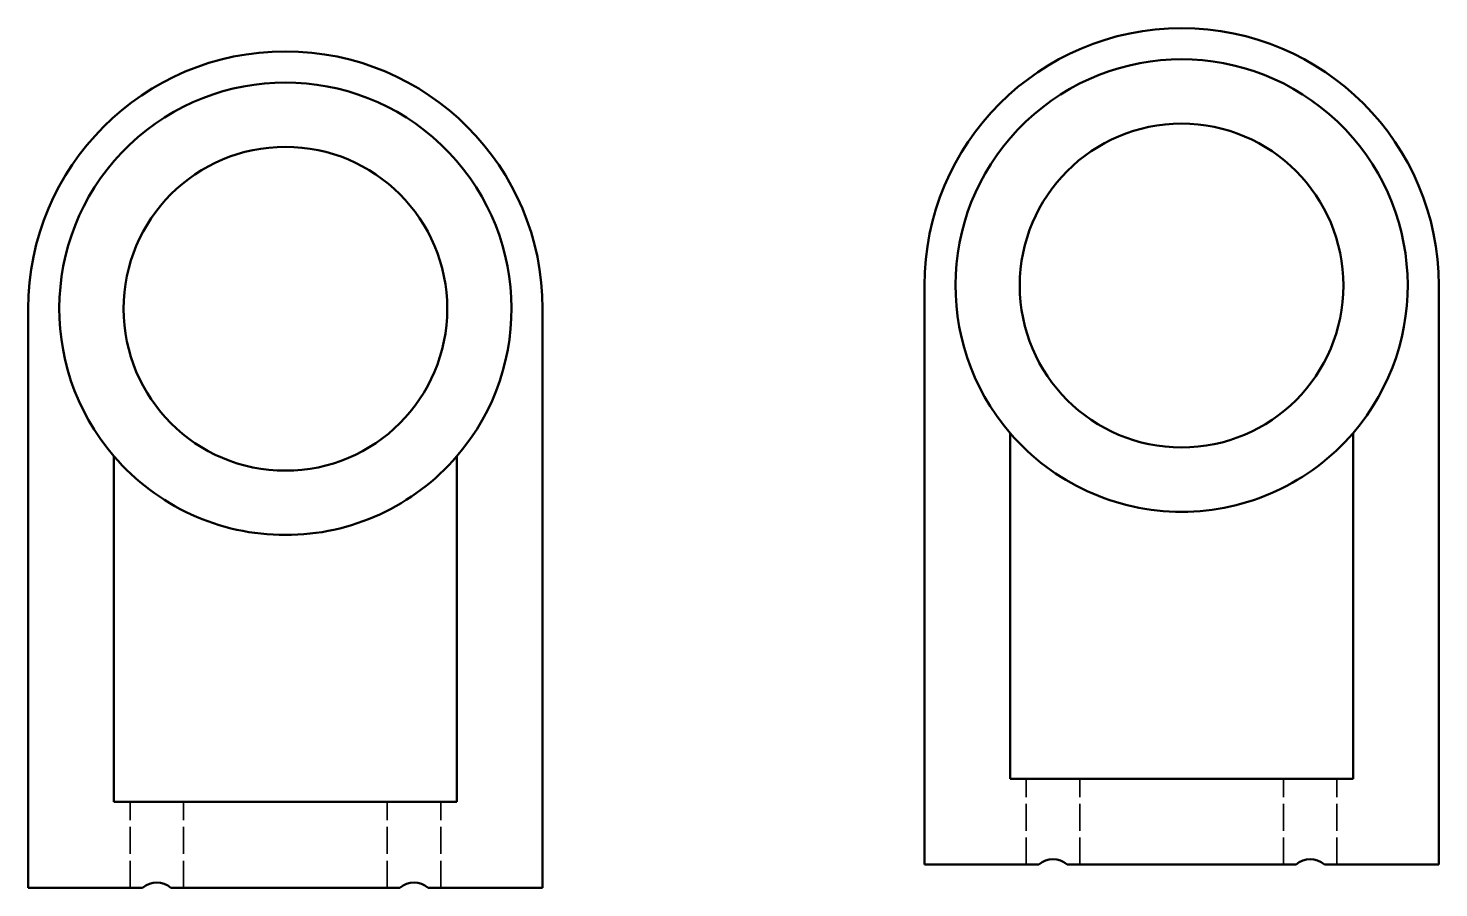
# Model space of a CAD drawing. Header units: millimetres. Extents: x 156.2 to 222, y 127.9 to 168.
import ezdxf

# ---------------------------------------------------------------- set-up
doc = ezdxf.new("R2010")
doc.units = ezdxf.units.MM
doc.linetypes.add('DASHED', pattern=[0.2068, 0.1655, -0.0413])
doc.layers.add('외형선(ISO)', color=7, linetype='Continuous', lineweight=50)
doc.layers.add('은선 (ISO)', color=7, linetype='DASHED', lineweight=35)

msp = doc.modelspace()

# ---------------------------------------------------------------- linework, layer by layer
at = {"layer": '외형선(ISO)'}
for p, q in [((198, 156.001), (198, 129.001)), ((222, 129.001), (222, 156.001)), ((156.187, 154.92), (156.187, 127.92)), ((180.187, 127.92), (180.187, 154.92)), ((202, 133.001), (202, 149.123)), ((218, 149.123), (218, 133.001)), ((160.187, 131.92), (160.187, 148.042)), ((176.187, 148.042), (176.187, 131.92)), ((218, 133.001), (202, 133.001)), ((176.187, 131.92), (160.187, 131.92)), ((198, 129.001), (203.339, 129.001)), ((204.661, 129.001), (215.339, 129.001)), ((216.661, 129.001), (222, 129.001)), ((156.187, 127.92), (161.526, 127.92)), ((162.849, 127.92), (173.526, 127.92)), ((174.849, 127.92), (180.187, 127.92))]:
    msp.add_line(p, q, dxfattribs=at)
for centre in [(210, 156.001), (168.187, 154.92)]:
    msp.add_circle(centre, 7.55, dxfattribs=at)
for centre, radius, start, end in [((210, 156.001), 12, 0, 180), ((168.187, 154.92), 12, 0, 180), ((210, 156.001), 10.55, 319.31402, 220.68598), ((168.187, 154.92), 10.55, 319.31402, 220.68598), ((210, 156.001), 10.55, 220.68598, 319.31402), ((168.187, 154.92), 10.55, 220.68598, 319.31402), ((204, 128.251), 1, 48.59038, 131.40962), ((216, 128.251), 1, 48.59038, 131.40962), ((162.187, 127.17), 1, 48.59038, 131.40962), ((174.187, 127.17), 1, 48.59038, 131.40962)]:
    msp.add_arc(centre, radius, start, end, dxfattribs=at)
at = {"layer": '은선 (ISO)', "ltscale": 7.615002}
for p, q in [((202.75, 129.001), (202.75, 133.001)), ((205.25, 129.001), (205.25, 133.001)), ((214.75, 129.001), (214.75, 133.001)), ((217.25, 129.001), (217.25, 133.001)), ((160.937, 127.92), (160.937, 131.92)), ((163.437, 127.92), (163.437, 131.92)), ((172.937, 127.92), (172.937, 131.92)), ((175.437, 127.92), (175.437, 131.92))]:
    msp.add_line(p, q, dxfattribs=at)

doc.saveas('drawing.dxf')
